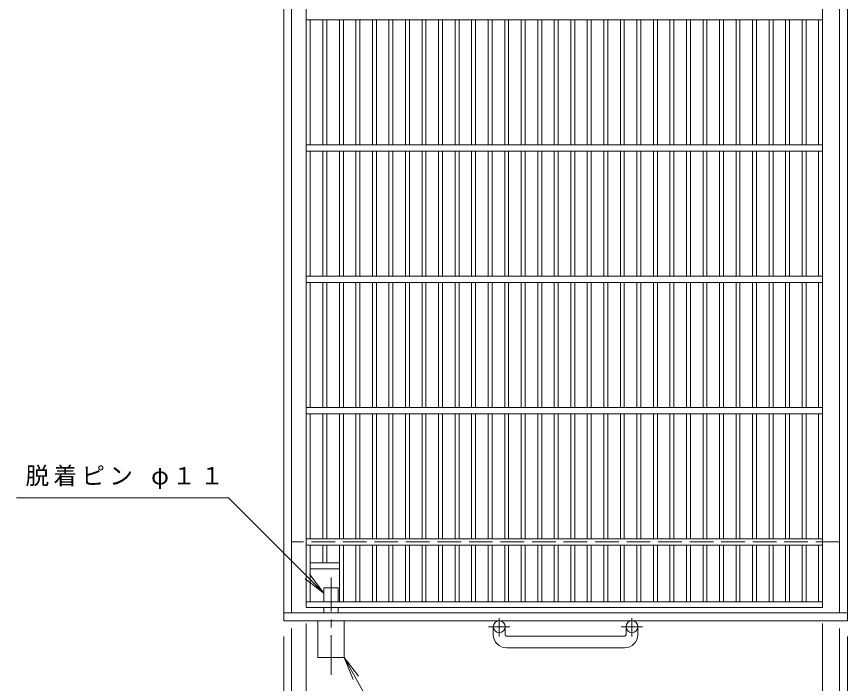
# Model space of a CAD drawing. Units: millimetres at full size, sheet at 1:6; details may follow other scales. Extents: x -1051 to 1061, y -825 to 708.
# Drawn here: x -952 to -320, y -293 to 215 of the extents above; entities that cross this region are included whole.
import ezdxf

# ---------------------------------------------------------------- set-up
doc = ezdxf.new("R2010")
doc.units = ezdxf.units.MM
doc.header["$LTSCALE"] = 6
doc.linetypes.add('CHAIN1', pattern=[8, 5, -1, 1, -1])
doc.linetypes.add('DASHED3', pattern=[4, 3, -1])
for name, color, linetype, lineweight in [('A-1', 2, 'Continuous', 9), ('A-2', 3, 'Continuous', 9), ('A-4', 7, 'Continuous', 9), ('A-5', 7, 'Continuous', 9), ('A-9', 4, 'Continuous', 9)]:
    doc.layers.add(name, color=color, linetype=linetype, lineweight=lineweight)
doc.styles.add('ＭＳ ゴシック', font='')
doc.styles.get('ＭＳ ゴシック').set_extended_font_data('MS Gothic')

msp = doc.modelspace()

# ---------------------------------------------------------------- linework, layer by layer
at = {"layer": 'A-1'}
for p, q in [((-748.587, 474.799), (-748.587, -245.2)), ((-319.588, -245.2), (-319.588, 474.799)), ((-742.587, 468.799), (-742.587, -239.2)), ((-325.588, -239.2), (-325.588, 468.799)), ((-319.588, -239.2), (-748.587, -239.2)), ((-319.588, -245.2), (-748.587, -245.2)), ((-589.087, -255.802), (-589.087, -249.701)), ((-580.087, -255.802), (-580.087, -249.701)), ((-488.087, -255.802), (-488.087, -249.701)), ((-479.087, -255.802), (-479.087, -249.701)), ((-579.087, -256.801), (-489.087, -256.801)), ((-489.087, -265.801), (-579.087, -265.801))]:
    msp.add_line(p, q, dxfattribs=at)
at = {"layer": 'A-1', "linetype": 'DASHED3'}
msp.add_line((-325.588, -185.201), (-742.587, -185.201), dxfattribs=at)
at = {"layer": 'A-1', "linetype": 'CHAIN1'}
for p, q in [((-584.587, -243.094), (-584.587, -257.191)), ((-483.587, -243.094), (-483.587, -257.191)), ((-576.425, -249.701), (-592.832, -249.701)), ((-475.425, -249.701), (-491.831, -249.701))]:
    msp.add_line(p, q, dxfattribs=at)
at = {"layer": 'A-1'}
for centre in [(-584.587, -249.701), (-483.588, -249.701)]:
    msp.add_circle(centre, 4.5, dxfattribs=at)
for centre, radius, start, end in [((-579.087, -255.802), 10, 180, 270), ((-579.087, -255.802), 1, 180, 270), ((-489.087, -255.802), 10, 270, 0), ((-489.087, -255.802), 1, 270, 0)]:
    msp.add_arc(centre, radius, start, end, dxfattribs=at)
at = {"layer": 'A-2'}
for p, q in [((-731.587, -235.201), (-731.587, 464.8)), ((-731.587, -235.201), (-731.587, 464.8)), ((-338.587, -235.201), (-338.587, 464.8)), ((-731.587, 212.299), (-338.587, 212.299)), ((-728.587, 117.299), (-728.587, 212.299)), ((-718.827, 212.299), (-718.827, 117.299)), ((-715.827, 212.299), (-715.827, 117.299)), ((-706.247, 212.299), (-706.247, 117.299)), ((-703.247, 212.299), (-703.247, 117.299)), ((-693.667, 212.299), (-693.667, 117.299)), ((-690.668, 212.299), (-690.668, 117.299)), ((-681.087, 212.299), (-681.087, 117.299)), ((-678.088, 212.299), (-678.088, 117.299)), ((-668.507, 212.299), (-668.507, 117.299)), ((-665.508, 212.299), (-665.508, 117.299)), ((-655.927, 212.299), (-655.927, 117.299)), ((-652.928, 212.299), (-652.928, 117.299)), ((-643.347, 212.299), (-643.347, 117.299)), ((-640.347, 212.299), (-640.347, 117.299)), ((-630.767, 212.299), (-630.767, 117.299)), ((-627.767, 212.299), (-627.767, 117.299)), ((-618.187, 212.299), (-618.187, 117.299)), ((-615.187, 212.299), (-615.187, 117.299)), ((-605.607, 212.299), (-605.607, 117.299)), ((-602.607, 212.299), (-602.607, 117.299)), ((-593.028, 212.299), (-593.028, 117.299)), ((-590.027, 212.299), (-590.027, 117.299)), ((-580.448, 212.299), (-580.448, 117.299)), ((-577.447, 212.299), (-577.447, 117.299)), ((-567.868, 212.299), (-567.868, 117.299)), ((-564.867, 212.299), (-564.867, 117.299)), ((-555.288, 212.299), (-555.288, 117.299)), ((-552.287, 212.299), (-552.287, 117.299)), ((-542.707, 212.299), (-542.707, 117.299)), ((-539.707, 212.299), (-539.707, 117.299)), ((-530.127, 212.299), (-530.127, 117.299)), ((-527.127, 212.299), (-527.127, 117.299)), ((-517.547, 212.299), (-517.547, 117.299)), ((-514.547, 212.299), (-514.547, 117.299)), ((-504.967, 212.299), (-504.967, 117.299)), ((-501.967, 212.299), (-501.967, 117.299)), ((-492.387, 212.299), (-492.387, 117.299)), ((-489.387, 212.299), (-489.387, 117.299)), ((-479.807, 212.299), (-479.807, 117.299)), ((-476.807, 212.299), (-476.807, 117.299)), ((-467.227, 212.299), (-467.227, 117.299)), ((-464.228, 212.299), (-464.228, 117.299)), ((-454.647, 212.299), (-454.647, 117.299)), ((-451.648, 212.299), (-451.648, 117.299)), ((-442.067, 212.299), (-442.067, 117.299)), ((-439.068, 212.299), (-439.068, 117.299)), ((-429.487, 212.299), (-429.487, 117.299)), ((-426.488, 212.299), (-426.488, 117.299)), ((-416.908, 212.299), (-416.908, 117.299)), ((-413.908, 212.299), (-413.908, 117.299)), ((-404.328, 212.299), (-404.328, 117.299)), ((-401.328, 212.299), (-401.328, 117.299)), ((-391.748, 212.299), (-391.748, 117.299)), ((-388.748, 212.299), (-388.748, 117.299)), ((-379.168, 212.299), (-379.168, 117.299)), ((-376.169, 212.299), (-376.169, 117.299)), ((-366.588, 212.299), (-366.588, 117.299)), ((-363.589, 212.299), (-363.589, 117.299)), ((-354.008, 212.299), (-354.008, 117.299)), ((-351.009, 212.299), (-351.009, 117.299)), ((-341.586, 212.299), (-341.586, 117.299)), ((-731.587, 117.299), (-338.587, 117.299)), ((-731.587, 112.299), (-338.587, 112.299)), ((-728.587, 17.299), (-728.587, 112.299)), ((-718.827, 112.299), (-718.827, 17.299)), ((-715.827, 112.299), (-715.827, 17.299)), ((-706.247, 112.299), (-706.247, 17.299)), ((-703.247, 112.299), (-703.247, 17.299)), ((-693.667, 112.299), (-693.667, 17.299)), ((-690.668, 112.299), (-690.668, 17.299)), ((-681.087, 112.299), (-681.087, 17.299)), ((-678.088, 112.299), (-678.088, 17.299)), ((-668.507, 112.299), (-668.507, 17.299)), ((-665.508, 112.299), (-665.508, 17.299)), ((-655.927, 112.299), (-655.927, 17.299)), ((-652.928, 112.299), (-652.928, 17.299)), ((-643.347, 112.299), (-643.347, 17.299)), ((-640.347, 112.299), (-640.347, 17.299)), ((-630.767, 112.299), (-630.767, 17.299)), ((-627.767, 112.299), (-627.767, 17.299)), ((-618.187, 112.299), (-618.187, 17.299)), ((-615.187, 112.299), (-615.187, 17.299)), ((-605.607, 112.299), (-605.607, 17.299)), ((-602.607, 112.299), (-602.607, 17.299)), ((-593.028, 112.299), (-593.028, 17.299)), ((-590.027, 112.299), (-590.027, 17.299)), ((-580.448, 112.299), (-580.448, 17.299)), ((-577.447, 112.299), (-577.447, 17.299)), ((-567.868, 112.299), (-567.868, 17.299)), ((-564.867, 112.299), (-564.867, 17.299)), ((-555.288, 112.299), (-555.288, 17.299)), ((-552.287, 112.299), (-552.287, 17.299)), ((-542.707, 112.299), (-542.707, 17.299)), ((-539.707, 112.299), (-539.707, 17.299)), ((-530.127, 112.299), (-530.127, 17.299)), ((-527.127, 112.299), (-527.127, 17.299)), ((-517.547, 112.299), (-517.547, 17.299)), ((-514.547, 112.299), (-514.547, 17.299)), ((-504.967, 112.299), (-504.967, 17.299)), ((-501.967, 112.299), (-501.967, 17.299)), ((-492.387, 112.299), (-492.387, 17.299)), ((-489.387, 112.299), (-489.387, 17.299)), ((-479.807, 112.299), (-479.807, 17.299)), ((-476.807, 112.299), (-476.807, 17.299)), ((-467.227, 112.299), (-467.227, 17.299)), ((-464.228, 112.299), (-464.228, 17.299)), ((-454.647, 112.299), (-454.647, 17.299)), ((-451.648, 112.299), (-451.648, 17.299)), ((-442.067, 112.299), (-442.067, 17.299)), ((-439.068, 112.299), (-439.068, 17.299)), ((-429.487, 112.299), (-429.487, 17.299)), ((-426.488, 112.299), (-426.488, 17.299)), ((-416.908, 112.299), (-416.908, 17.299)), ((-413.908, 112.299), (-413.908, 17.299)), ((-404.328, 112.299), (-404.328, 17.299)), ((-401.328, 112.299), (-401.328, 17.299)), ((-391.748, 112.299), (-391.748, 17.299)), ((-388.748, 112.299), (-388.748, 17.299)), ((-379.168, 112.299), (-379.168, 17.299)), ((-376.169, 112.299), (-376.169, 17.299)), ((-366.588, 112.299), (-366.588, 17.299)), ((-363.589, 112.299), (-363.589, 17.299)), ((-354.008, 112.299), (-354.008, 17.299)), ((-351.009, 112.299), (-351.009, 17.299)), ((-341.586, 112.299), (-341.586, 17.299)), ((-731.587, 17.299), (-338.587, 17.299)), ((-731.587, 12.299), (-338.587, 12.299)), ((-728.587, -82.701), (-728.587, 12.299)), ((-718.827, 12.299), (-718.827, -82.701)), ((-715.827, 12.299), (-715.827, -82.701)), ((-706.247, 12.299), (-706.247, -82.701)), ((-703.247, 12.299), (-703.247, -82.701)), ((-693.667, 12.299), (-693.667, -82.701)), ((-690.668, 12.299), (-690.668, -82.701)), ((-681.087, 12.299), (-681.087, -82.701)), ((-678.088, 12.299), (-678.088, -82.701)), ((-668.507, 12.299), (-668.507, -82.701)), ((-665.508, 12.299), (-665.508, -82.701)), ((-655.927, 12.299), (-655.927, -82.701)), ((-652.928, 12.299), (-652.928, -82.701)), ((-643.347, 12.299), (-643.347, -82.701)), ((-640.347, 12.299), (-640.347, -82.701)), ((-630.767, 12.299), (-630.767, -82.701)), ((-627.767, 12.299), (-627.767, -82.701)), ((-618.187, 12.299), (-618.187, -82.701)), ((-615.187, 12.299), (-615.187, -82.701)), ((-605.607, 12.299), (-605.607, -82.701)), ((-602.607, 12.299), (-602.607, -82.701)), ((-593.028, 12.299), (-593.028, -82.701)), ((-590.027, 12.299), (-590.027, -82.701)), ((-580.448, 12.299), (-580.448, -82.701)), ((-577.447, 12.299), (-577.447, -82.701)), ((-567.868, 12.299), (-567.868, -82.701)), ((-564.867, 12.299), (-564.867, -82.701)), ((-555.288, 12.299), (-555.288, -82.701)), ((-552.287, 12.299), (-552.287, -82.701)), ((-542.707, 12.299), (-542.707, -82.701)), ((-539.707, 12.299), (-539.707, -82.701)), ((-530.127, 12.299), (-530.127, -82.701)), ((-527.127, 12.299), (-527.127, -82.701)), ((-517.547, 12.299), (-517.547, -82.701)), ((-514.547, 12.299), (-514.547, -82.701)), ((-504.967, 12.299), (-504.967, -82.701)), ((-501.967, 12.299), (-501.967, -82.701)), ((-492.387, 12.299), (-492.387, -82.701)), ((-489.387, 12.299), (-489.387, -82.701)), ((-479.807, 12.299), (-479.807, -82.701)), ((-476.807, 12.299), (-476.807, -82.701)), ((-467.227, 12.299), (-467.227, -82.701)), ((-464.228, 12.299), (-464.228, -82.701)), ((-454.647, 12.299), (-454.647, -82.701)), ((-451.648, 12.299), (-451.648, -82.701)), ((-442.067, 12.299), (-442.067, -82.701)), ((-439.068, 12.299), (-439.068, -82.701)), ((-429.487, 12.299), (-429.487, -82.701)), ((-426.488, 12.299), (-426.488, -82.701)), ((-416.908, 12.299), (-416.908, -82.701)), ((-413.908, 12.299), (-413.908, -82.701)), ((-404.328, 12.299), (-404.328, -82.701)), ((-401.328, 12.299), (-401.328, -82.701)), ((-391.748, 12.299), (-391.748, -82.701)), ((-388.748, 12.299), (-388.748, -82.701)), ((-379.168, 12.299), (-379.168, -82.701)), ((-376.169, 12.299), (-376.169, -82.701)), ((-366.588, 12.299), (-366.588, -82.701)), ((-363.589, 12.299), (-363.589, -82.701)), ((-354.008, 12.299), (-354.008, -82.701)), ((-351.009, 12.299), (-351.009, -82.701)), ((-341.586, 12.299), (-341.586, -82.701)), ((-731.587, -82.701), (-338.587, -82.701)), ((-731.587, -87.701), (-338.587, -87.701)), ((-728.587, -182.701), (-728.587, -87.701)), ((-718.827, -87.701), (-718.827, -182.701)), ((-715.827, -87.701), (-715.827, -182.701)), ((-706.247, -87.701), (-706.247, -182.701)), ((-703.247, -87.701), (-703.247, -182.701)), ((-693.667, -87.701), (-693.667, -182.701)), ((-690.668, -87.701), (-690.668, -182.701)), ((-681.087, -87.701), (-681.087, -182.701)), ((-678.088, -87.701), (-678.088, -182.701)), ((-668.507, -87.701), (-668.507, -182.701)), ((-665.508, -87.701), (-665.508, -182.701)), ((-655.927, -87.701), (-655.927, -182.701)), ((-652.928, -87.701), (-652.928, -182.701)), ((-643.347, -87.701), (-643.347, -182.701)), ((-640.347, -87.701), (-640.347, -182.701)), ((-630.767, -87.701), (-630.767, -182.701)), ((-627.767, -87.701), (-627.767, -182.701)), ((-618.187, -87.701), (-618.187, -182.701)), ((-615.187, -87.701), (-615.187, -182.701)), ((-605.607, -87.701), (-605.607, -182.701)), ((-602.607, -87.701), (-602.607, -182.701)), ((-593.028, -87.701), (-593.028, -182.701)), ((-590.027, -87.701), (-590.027, -182.701)), ((-580.448, -87.701), (-580.448, -182.701)), ((-577.447, -87.701), (-577.447, -182.701)), ((-567.868, -87.701), (-567.868, -182.701)), ((-564.867, -87.701), (-564.867, -182.701)), ((-555.288, -87.701), (-555.288, -182.701)), ((-552.287, -87.701), (-552.287, -182.701)), ((-542.707, -87.701), (-542.707, -182.701)), ((-539.707, -87.701), (-539.707, -182.701)), ((-530.127, -87.701), (-530.127, -182.701)), ((-527.127, -87.701), (-527.127, -182.701)), ((-517.547, -87.701), (-517.547, -182.701)), ((-514.547, -87.701), (-514.547, -182.701)), ((-504.967, -87.701), (-504.967, -182.701)), ((-501.967, -87.701), (-501.967, -182.701)), ((-492.387, -87.701), (-492.387, -182.701)), ((-489.387, -87.701), (-489.387, -182.701)), ((-479.807, -87.701), (-479.807, -182.701)), ((-476.807, -87.701), (-476.807, -182.701)), ((-467.227, -87.701), (-467.227, -182.701)), ((-464.228, -87.701), (-464.228, -182.701)), ((-454.647, -87.701), (-454.647, -182.701)), ((-451.648, -87.701), (-451.648, -182.701)), ((-442.067, -87.701), (-442.067, -182.701)), ((-439.068, -87.701), (-439.068, -182.701)), ((-429.487, -87.701), (-429.487, -182.701)), ((-426.488, -87.701), (-426.488, -182.701)), ((-416.908, -87.701), (-416.908, -182.701)), ((-413.908, -87.701), (-413.908, -182.701)), ((-404.328, -87.701), (-404.328, -182.701)), ((-401.328, -87.701), (-401.328, -182.701)), ((-391.748, -87.701), (-391.748, -182.701)), ((-388.748, -87.701), (-388.748, -182.701)), ((-379.168, -87.701), (-379.168, -182.701)), ((-376.169, -87.701), (-376.169, -182.701)), ((-366.588, -87.701), (-366.588, -182.701)), ((-363.589, -87.701), (-363.589, -182.701)), ((-354.008, -87.701), (-354.008, -182.701)), ((-351.009, -87.701), (-351.009, -182.701)), ((-341.586, -87.701), (-341.586, -182.701)), ((-731.587, -182.701), (-338.587, -182.701)), ((-731.587, -187.7), (-338.587, -187.7)), ((-728.587, -230.7), (-728.587, -187.7)), ((-718.827, -187.7), (-718.827, -201.201)), ((-715.827, -187.7), (-715.827, -201.201)), ((-706.247, -187.7), (-706.247, -230.7)), ((-703.247, -187.7), (-703.247, -230.7)), ((-693.667, -187.7), (-693.667, -230.7)), ((-690.668, -187.7), (-690.668, -230.7)), ((-681.087, -187.7), (-681.087, -230.7)), ((-678.088, -187.7), (-678.088, -230.7)), ((-668.507, -187.7), (-668.507, -230.7)), ((-665.508, -187.7), (-665.508, -230.7)), ((-655.927, -187.7), (-655.927, -230.7)), ((-652.928, -187.7), (-652.928, -230.7)), ((-643.347, -187.7), (-643.347, -230.7)), ((-640.347, -187.7), (-640.347, -230.7)), ((-630.767, -187.7), (-630.767, -230.7)), ((-627.767, -187.7), (-627.767, -230.7)), ((-618.187, -187.7), (-618.187, -230.7)), ((-615.187, -187.7), (-615.187, -230.7)), ((-605.607, -187.7), (-605.607, -230.7)), ((-602.607, -187.7), (-602.607, -230.7)), ((-593.028, -187.7), (-593.028, -230.7)), ((-590.027, -187.7), (-590.027, -230.7)), ((-580.448, -187.7), (-580.448, -230.7)), ((-577.447, -187.7), (-577.447, -230.7)), ((-567.868, -187.7), (-567.868, -230.7)), ((-564.867, -187.7), (-564.867, -230.7)), ((-555.288, -187.7), (-555.288, -230.7)), ((-552.287, -187.7), (-552.287, -230.7)), ((-542.707, -187.7), (-542.707, -230.7)), ((-539.707, -187.7), (-539.707, -230.7)), ((-530.127, -187.7), (-530.127, -230.7)), ((-527.127, -187.7), (-527.127, -230.7)), ((-517.547, -187.7), (-517.547, -230.7)), ((-514.547, -187.7), (-514.547, -230.7)), ((-504.967, -187.7), (-504.967, -230.7)), ((-501.967, -187.7), (-501.967, -230.7)), ((-492.387, -187.7), (-492.387, -230.7)), ((-489.387, -187.7), (-489.387, -230.7)), ((-479.807, -187.7), (-479.807, -230.7)), ((-476.807, -187.7), (-476.807, -230.7)), ((-467.227, -187.7), (-467.227, -230.7)), ((-464.228, -187.7), (-464.228, -230.7)), ((-454.647, -187.7), (-454.647, -230.7)), ((-451.648, -187.7), (-451.648, -230.7)), ((-442.067, -187.7), (-442.067, -230.7)), ((-439.068, -187.7), (-439.068, -230.7)), ((-429.487, -187.7), (-429.487, -230.7)), ((-426.488, -187.7), (-426.488, -230.7)), ((-416.908, -187.7), (-416.908, -230.7)), ((-413.908, -187.7), (-413.908, -230.7)), ((-404.328, -187.7), (-404.328, -230.7)), ((-401.328, -187.7), (-401.328, -230.7)), ((-391.748, -187.7), (-391.748, -230.7)), ((-388.748, -187.7), (-388.748, -230.7)), ((-379.168, -187.7), (-379.168, -230.7)), ((-376.169, -187.7), (-376.169, -230.7)), ((-366.588, -187.7), (-366.588, -230.7)), ((-363.589, -187.7), (-363.589, -230.7)), ((-354.008, -187.7), (-354.008, -230.7)), ((-351.009, -187.7), (-351.009, -230.7)), ((-341.586, -187.7), (-341.586, -230.7)), ((-338.587, -230.7), (-731.587, -230.7)), ((-338.587, -235.201), (-731.587, -235.201))]:
    msp.add_line(p, q, dxfattribs=at)
at = {"layer": 'A-2', "color": 4}
for p, q in [((-728.587, -201.201), (-706.247, -201.201)), ((-728.587, -205.701), (-706.247, -205.701))]:
    msp.add_line(p, q, dxfattribs=at)
at = {"layer": 'A-4'}
for p, q in [((-742.587, -369), (-742.587, -251.2)), ((-731.587, -319), (-731.587, -247.201)), ((-338.587, -319), (-338.587, -247.201)), ((-325.588, -369), (-325.588, -251.2)), ((-748.587, -419), (-748.587, -257.2)), ((-319.588, -419), (-319.588, -257.2))]:
    msp.add_line(p, q, dxfattribs=at)
at = {"layer": 'A-5'}
for p, q in [((-718.087, -224.101), (-732.367, -213.143)), ((-718.087, -224.101), (-729.044, -209.82)), ((-702.587, -273.201), (-695.699, -289.83)), ((-702.587, -273.201), (-579.767, -491.359)), ((-702.587, -273.201), (-691.629, -287.481))]:
    msp.add_line(p, q, dxfattribs=at)
msp.add_lwpolyline([(-718.087, -224.101), (-790.687, -151.5), (-951.935, -151.5)], dxfattribs=at)
at = {"layer": 'A-9', "linetype": 'CHAIN1'}
msp.add_line((-712.587, -286.228), (-712.587, -212.304), dxfattribs=at)
at = {"layer": 'A-9'}
for p, q in [((-707.087, -220.201), (-718.087, -220.201)), ((-718.087, -230.7), (-718.087, -220.201)), ((-707.087, -230.7), (-707.087, -220.201)), ((-718.087, -239.2), (-718.087, -235.201)), ((-707.087, -239.2), (-707.087, -235.201)), ((-722.587, -245.201), (-722.587, -273.201)), ((-702.587, -245.201), (-702.587, -273.201)), ((-702.587, -273.201), (-722.587, -273.201))]:
    msp.add_line(p, q, dxfattribs=at)

# ---------------------------------------------------------------- texts
at = {"layer": 'A-5', "insert": (-945.187, -144.949), "char_height": 13.2, "attachment_point": 7, "style": 'ＭＳ ゴシック'}
msp.add_mtext('\\T1.18;脱着ピン\\~φ１１', dxfattribs=at)

doc.saveas('drawing.dxf')
